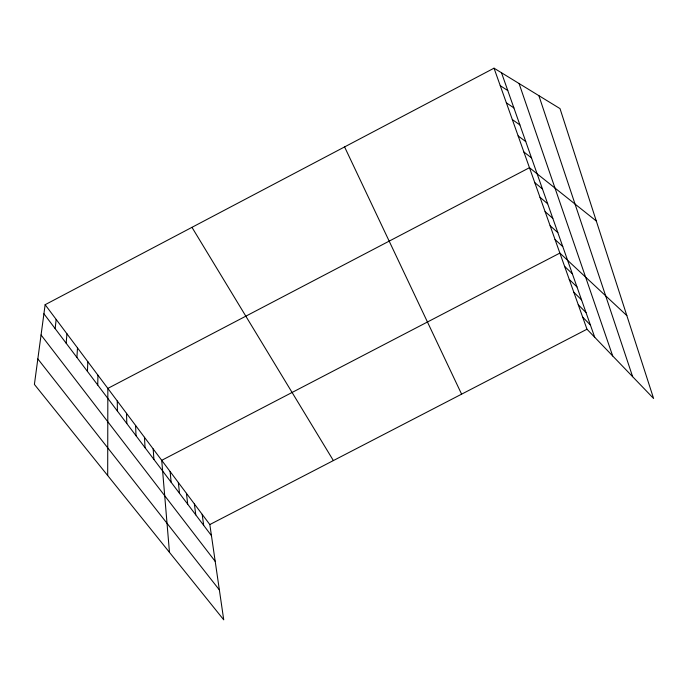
<?xml version="1.0" encoding="UTF-8"?>
<svg xmlns="http://www.w3.org/2000/svg" width="688" height="688" viewBox="0 0 688 688"><rect width="100%" height="100%" fill="white"/><g stroke="black" fill="none" stroke-linecap="round" stroke-linejoin="round"><path stroke-width="1.03" d="M107.689 475.537L107.844 388.402L529.459 167.7L596.307 221.02M97.739 385.039L97.937 375.175M87.436 371.391L87.823 361.673M76.91 357.45L77.495 347.887M66.16 343.2L66.942 333.8M55.16 328.64L56.158 319.404M45.141 304.698L34.4 384.411L223.729 619.819L209.831 524.557L45.141 304.698L494.027 68.181L560.015 108.609L653.6 398.481L586.984 329.225L494.027 68.181M209.831 524.557L586.984 329.225M500.253 85.682L507.778 90.549M506.351 102.796L513.902 107.939M512.311 119.549L519.896 124.949M518.15 135.94L525.761 141.582M523.869 151.988L531.497 157.87M534.782 182.647L542.454 188.951M540.003 197.293L547.682 203.794M545.111 211.646L552.808 218.345M550.125 225.724L557.839 232.604M555.044 239.536L562.767 246.588M626.837 315.577L559.869 253.081L161.723 460.324L169.472 552.352M564.599 266.368L572.33 273.738M569.243 279.414L576.983 286.93M573.801 292.211L581.541 299.873M578.273 304.775L586.021 312.576M582.667 317.116L590.416 325.037M37.84 358.912L219.36 589.9M41.065 334.987L215.198 561.356M43.92 313.754L211.448 535.642M191.969 227.332L333.379 460.573M344.585 146.922L461.605 394.164M501.509 72.765L594.724 337.275M519.062 83.523L612.698 355.963M538.867 95.658L632.65 376.706M202.177 514.332L203.682 525.357M194.377 503.926L195.77 514.873M186.439 493.322L187.712 504.201M178.347 482.529L179.508 493.33M170.117 471.529L171.14 482.254M153.166 448.911L153.923 459.455M144.454 437.276L145.065 447.716M135.562 425.408L136.035 435.753M126.506 413.316L126.816 423.55M117.27 400.984L117.416 411.097"/></g></svg>
